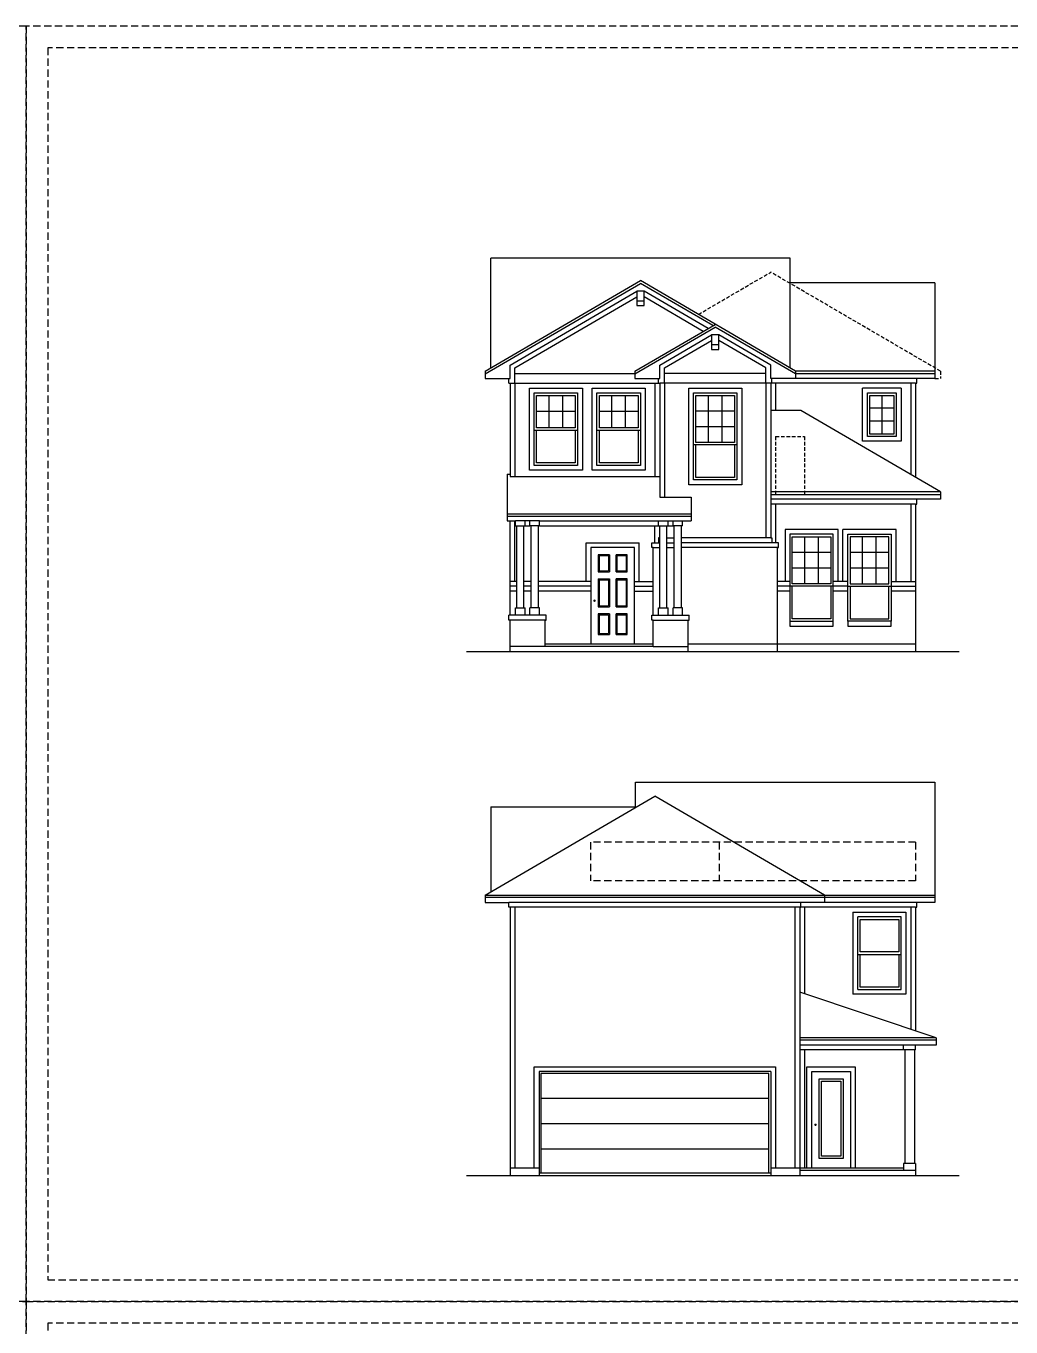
# Model space of a CAD drawing. Header units: inches. Extents: x 1062 to 6528, y -11616 to 5280.
# Drawn here: x 4896 to 5712, y -21 to 1056 of the extents above; entities that cross this region are included whole.
import ezdxf
from ezdxf.enums import TextEntityAlignment as Align

# ---------------------------------------------------------------- set-up
doc = ezdxf.new("R2010")
doc.units = ezdxf.units.IN
doc.header["$LTSCALE"] = 24
doc.header["$MEASUREMENT"] = 0
doc.header["$PDMODE"] = 35
doc.header["$PDSIZE"] = 5
doc.linetypes.add('HIDDEN', pattern=[0.375, 0.25, -0.125])
doc.linetypes.add('HIDDEN2', pattern=[0.1875, 0.125, -0.0625])
doc.layers.get('Defpoints').update_dxf_attribs({"color": 3, "linetype": 'HIDDEN'})
for name, color, linetype in [('A-WALL', 2, 'CONTINUOUS'), ('ELEV', 2, 'CONTINUOUS'), ('TB', 5, 'CONTINUOUS')]:
    doc.layers.add(name, color=color, linetype=linetype)
doc.styles.add('ROMANT', font='times.ttf')

# ---------------------------------------------------------------- blocks, each defined once
blk = doc.blocks.new('TB CAMDEN 11X17')
at = {"layer": 'Defpoints', "color": 5}
blk.add_lwpolyline([(-1632, 0), (0, 0), (0, 1056), (-1632, 1056)], close=True, dxfattribs=at)
at = {"layer": 'Defpoints', "color": 7, "linetype": 'HIDDEN'}
blk.add_lwpolyline([(-1614, 18), (-512, 18), (-512, 1038), (-1614, 1038)], close=True, dxfattribs=at)
at = {"layer": 'TB', "color": 6, "style": 'ROMANT'}
for tag, p in [('S.NAME.1', (-87, 440.4)), ('S.NAME.2', (-69, 440.4)), ('S.NAME.3', (-51, 440.4))]:
    blk.add_attdef(tag, text='', height=12, rotation=90, dxfattribs=at).set_placement(p, align=Align.MIDDLE_CENTER)
for tag, p in [('SCALE', (-72, 113.5)), ('S.NUMBER', (-72, 37.5))]:
    blk.add_attdef(tag, text='', height=8, dxfattribs=at).set_placement(p, align=Align.MIDDLE_CENTER)
blk = doc.blocks.new('PLAN C')
at = {"layer": 'A-WALL', "color": 1}
blk.add_line((241, 199.4), (216, 199.4), dxfattribs=at)
at = {"layer": 'Defpoints', "color": 3, "linetype": 'HIDDEN2'}
for p, q in [((156, 279), (216, 314)), ((356.6, 232), (216, 314)), ((356.6, 232), (356.6, 226)), ((352, 226), (356.6, 226)), ((220, 178), (244, 178)), ((220, 178), (220, 130)), ((244, 178), (244, 130)), ((220, 130), (244, 130))]:
    blk.add_line(p, q, dxfattribs=at)
at = {"layer": 'Defpoints', "color": 9, "linetype": 'HIDDEN2'}
blk.add_point((336, 0), dxfattribs=at)
at = {"layer": 'ELEV'}
for p, q in [((232, 325.7), (-16, 325.7)), ((-16, 234.7), (-16, 325.7)), ((232, 234.7), (232, 325.7)), ((-20.6, 232), (108, 307)), ((236.6, 232), (108, 307)), ((352, 305.2), (232, 305.2)), ((352, 305.2), (352, 226)), ((103.4, 232), (170, 270.8)), ((-20.6, 232), (-20.6, 226)), ((103.4, 232), (103.4, 226)), ((352, 232), (236.6, 232)), ((236.6, 232), (236.6, 226)), ((-20.6, 226), (-1, 226)), ((-1, 222), (-1, 226)), ((-1, 222), (0, 222)), ((0, 222), (0, 144.7)), ((103.4, 226), (123, 226)), ((123, 222), (123, 226)), ((123, 222), (124, 222)), ((124, 222), (124, 127.7)), ((216, 222), (216, 94)), ((217, 222), (216, 222)), ((236.6, 226), (217, 226)), ((217, 222), (217, 226)), ((336, 222), (336, 144)), ((336, 222), (337, 222)), ((352, 226), (337, 226)), ((337, 222), (337, 226)), ((356.6, 132), (241, 199.4)), ((-2.5, 146.7), (-2.5, 108)), ((-2.5, 146.7), (0, 146.7)), ((356.6, 132), (216, 132)), ((356.6, 132), (356.6, 126)), ((150, 127.7), (150, 108)), ((336, 122), (336, 0)), ((336, 122), (337, 122)), ((356.6, 126), (337, 126)), ((337, 122), (337, 126)), ((-2.5, 114), (150, 114)), ((-2.5, 108), (4.5, 108)), ((4.5, 104), (4.5, 108)), ((12.5, 104), (12.5, 108)), ((16.5, 108), (12.5, 108)), ((16.5, 104), (16.5, 108)), ((24.5, 108), (123, 108)), ((24.5, 104), (24.5, 108)), ((123, 104), (123, 108)), ((131, 104), (131, 108)), ((131, 108), (135, 108)), ((135, 104), (135, 108)), ((143, 104), (143, 108)), ((143, 108), (150, 108)), ((4.5, 104), (5.5, 104)), ((5.5, 36), (5.5, 104)), ((11.5, 36), (11.5, 104)), ((11.5, 104), (12.5, 104)), ((17.5, 104), (16.5, 104)), ((17.5, 36), (17.5, 104)), ((23.5, 36), (23.5, 104)), ((24.5, 104), (23.5, 104)), ((123, 104), (124, 104)), ((124, 36), (124, 104)), ((130, 36), (130, 104)), ((130, 104), (131, 104)), ((136, 104), (135, 104)), ((136, 36), (136, 104)), ((143, 104), (142, 104)), ((142, 36), (142, 104)), ((216, 94), (217, 94)), ((217, 94), (217, 90)), ((222.5, 90), (217, 90)), ((222.5, 86), (222.5, 90)), ((221.5, 0), (221.5, 86)), ((221.5, 86), (222.5, 86)), ((4.5, 30), (4.5, 36)), ((4.5, 36), (5.5, 36)), ((11.5, 36), (12.5, 36)), ((12.5, 30), (12.5, 36)), ((16.5, 30), (16.5, 36)), ((17.5, 36), (16.5, 36)), ((24.5, 36), (23.5, 36)), ((24.5, 30), (24.5, 36)), ((123, 30), (123, 36)), ((123, 36), (124, 36)), ((130, 36), (131, 36)), ((131, 30), (131, 36)), ((135, 30), (135, 36)), ((136, 36), (135, 36)), ((143, 36), (142, 36)), ((143, 30), (143, 36)), ((30, 30), (-1, 30)), ((-1, 26), (-1, 30)), ((0, 26), (-1, 26)), ((0, 0), (0, 26)), ((29, 4), (29, 26)), ((29, 26), (30, 26)), ((30, 26), (30, 30)), ((117.5, 30), (148.5, 30)), ((117.5, 26), (117.5, 30)), ((118.5, 26), (117.5, 26)), ((118.5, 4), (118.5, 26)), ((147.5, 0), (147.5, 26)), ((147.5, 26), (148.5, 26)), ((148.5, 26), (148.5, 30)), ((118.5, 4), (29, 4))]:
    blk.add_line(p, q, dxfattribs=at)
at = {"layer": 'ELEV', "color": 4}
for p, q in [((-20.6, 229.7), (108, 304.7)), ((168, 269.7), (108, 304.7)), ((103.4, 229.7), (170, 268.5)), ((236.6, 229.7), (170, 268.5)), ((236.6, 230), (352, 230)), ((22, 212), (54, 212)), ((22, 185), (22, 212)), ((32.3, 185), (32.3, 212)), ((43.7, 185), (43.7, 212)), ((54, 212), (54, 185)), ((74, 212), (106, 212)), ((74, 185), (74, 212)), ((84.3, 185), (84.3, 212)), ((95.7, 185), (95.7, 212)), ((106, 212), (106, 185)), ((154, 212), (186, 212)), ((154, 173), (154, 212)), ((164.3, 173), (164.3, 212)), ((175.7, 173), (175.7, 212)), ((186, 212), (186, 173)), ((298, 212), (318, 212)), ((298, 180), (298, 212)), ((308, 212), (308, 180)), ((318, 212), (318, 180)), ((54, 198.5), (22, 198.5)), ((106, 198.5), (74, 198.5)), ((186, 199), (154, 199)), ((318, 201.3), (298, 201.3)), ((54, 185), (22, 185)), ((106, 185), (74, 185)), ((186, 186), (154, 186)), ((318, 190.7), (298, 190.7)), ((56, 183), (20, 183)), ((22, 156), (22, 183)), ((54, 183), (54, 156)), ((108, 183), (72, 183)), ((74, 156), (74, 183)), ((106, 183), (106, 156)), ((186, 173), (154, 173)), ((318, 180), (298, 180)), ((188, 171), (152, 171)), ((154, 144), (154, 171)), ((186, 171), (186, 144)), ((54, 156), (22, 156)), ((106, 156), (74, 156)), ((186, 144), (154, 144)), ((216, 130), (356.6, 130)), ((-2.5, 112), (150, 112)), ((233.8, 56), (233.8, 95)), ((233.8, 95), (265.8, 95)), ((244.1, 56), (244.1, 95)), ((255.4, 56), (255.4, 95)), ((265.8, 95), (265.8, 56)), ((281.8, 95), (281.8, 56)), ((313.8, 95), (281.8, 95)), ((292.1, 56), (292.1, 95)), ((303.4, 56), (303.4, 95)), ((313.8, 56), (313.8, 95)), ((82.3, 80), (73, 80)), ((73, 80), (73, 66)), ((73.8, 79.3), (81.5, 79.3)), ((73.8, 79.3), (73.8, 66.7)), ((81.5, 79.3), (81.5, 66.7)), ((82.3, 80), (82.3, 66)), ((97, 80), (87.8, 80)), ((87.8, 66), (87.8, 80)), ((88.5, 79.3), (96.3, 79.3)), ((88.5, 79.3), (88.5, 66.7)), ((96.3, 79.3), (96.3, 66.7)), ((97, 66), (97, 80)), ((265.8, 82), (233.8, 82)), ((313.8, 82), (281.8, 82)), ((73, 66), (82.3, 66)), ((73.8, 66.7), (81.5, 66.7)), ((87.8, 66), (97, 66)), ((88.5, 66.7), (96.3, 66.7)), ((265.8, 69), (233.8, 69)), ((313.8, 69), (281.8, 69)), ((73, 60), (82.3, 60)), ((73, 60), (73, 37)), ((73.8, 59.2), (81.5, 59.2)), ((73.8, 59.2), (73.8, 37.8)), ((81.5, 59.2), (81.5, 37.8)), ((82.3, 60), (82.3, 37)), ((97, 60), (87.8, 60)), ((87.8, 37), (87.8, 60)), ((88.5, 59.2), (96.3, 59.2)), ((88.5, 59.2), (88.5, 37.8)), ((96.3, 59.2), (96.3, 37.8)), ((97, 37), (97, 60)), ((267.8, 54), (231.8, 54)), ((265.8, 56), (233.8, 56)), ((233.8, 27), (233.8, 54)), ((265.8, 54), (265.8, 27)), ((279.8, 54), (315.8, 54)), ((281.8, 56), (313.8, 56)), ((281.8, 54), (281.8, 27)), ((313.8, 27), (313.8, 54)), ((73, 37), (82.3, 37)), ((73.8, 37.8), (81.5, 37.8)), ((87.8, 37), (97, 37)), ((88.5, 37.8), (96.3, 37.8)), ((73, 31), (73, 14)), ((82.3, 31), (73, 31)), ((73.8, 30.3), (81.5, 30.3)), ((73.8, 30.3), (73.8, 14.8)), ((81.5, 30.3), (81.5, 14.8)), ((82.3, 31), (82.3, 14)), ((87.8, 14), (87.8, 31)), ((97, 31), (87.8, 31)), ((88.5, 30.3), (96.3, 30.3)), ((88.5, 30.3), (88.5, 14.8)), ((96.3, 30.3), (96.3, 14.8)), ((97, 14), (97, 31)), ((265.8, 27), (233.8, 27)), ((281.8, 27), (313.8, 27)), ((73, 14), (82.3, 14)), ((73.8, 14.8), (81.5, 14.8)), ((87.8, 14), (97, 14)), ((88.5, 14.8), (96.3, 14.8)), ((118.5, 6), (29, 6))]:
    blk.add_line(p, q, dxfattribs=at)
at = {"layer": 'ELEV', "color": 1}
for p, q in [((0, 237), (105, 298.3)), ((111, 298.3), (105, 298.3)), ((105, 298.3), (105, 286.3)), ((164, 267.4), (111, 298.3)), ((111, 286.3), (111, 298.3)), ((105, 290.3), (111, 290.3)), ((105, 286.3), (111, 286.3)), ((124, 237), (167, 262.1)), ((173, 262.1), (167, 262.1)), ((167, 262.1), (167, 250.1)), ((216, 237), (173, 262.1)), ((173, 250.1), (173, 262.1)), ((167, 254.1), (173, 254.1)), ((167, 250.1), (173, 250.1)), ((0, 226), (0, 237)), ((124, 226), (124, 237)), ((216, 226), (216, 237)), ((-1, 226), (0, 226)), ((123, 226), (124, 226)), ((217, 226), (216, 226)), ((337, 226), (236.6, 226)), ((20, 214), (56, 214)), ((20, 154), (20, 214)), ((56, 214), (56, 154)), ((72, 214), (108, 214)), ((72, 154), (72, 214)), ((108, 214), (108, 154)), ((152, 214), (188, 214)), ((152, 142), (152, 214)), ((188, 214), (188, 142)), ((296, 214), (320, 214)), ((296, 178), (296, 214)), ((320, 214), (320, 178)), ((320, 178), (296, 178)), ((56, 154), (20, 154)), ((108, 154), (72, 154)), ((0, 144.7), (124, 144.7)), ((188, 142), (152, 142)), ((124, 127.7), (150, 127.7)), ((337, 126), (216, 126)), ((0, 30), (0, 108)), ((12.5, 108), (4.5, 108)), ((24.5, 108), (16.5, 108)), ((123, 108), (131, 108)), ((135, 108), (143, 108)), ((12.5, 104), (16.5, 104)), ((24.5, 104), (123, 104)), ((131, 104), (135, 104)), ((267.8, 97), (231.8, 97)), ((231.8, 97), (231.8, 25)), ((267.8, 25), (267.8, 97)), ((279.8, 97), (315.8, 97)), ((279.8, 25), (279.8, 97)), ((315.8, 97), (315.8, 25)), ((117.5, 90), (124, 90)), ((117.5, 86), (117.5, 90)), ((124, 94), (123, 94)), ((123, 94), (123, 90)), ((130, 90), (136, 90)), ((217, 90), (142, 90)), ((103, 86), (67, 86)), ((67, 86), (67, 6)), ((103, 6), (103, 86)), ((118.5, 86), (117.5, 86)), ((118.5, 30), (118.5, 86)), ((5.5, 54), (0, 54)), ((17.5, 54), (11.5, 54)), ((67, 54), (23.5, 54)), ((103, 54), (118.5, 54)), ((231.8, 54), (221.5, 54)), ((279.8, 54), (267.8, 54)), ((315.8, 54), (336, 54)), ((231.8, 25), (267.8, 25)), ((315.8, 25), (279.8, 25))]:
    blk.add_line(p, q, dxfattribs=at)
at = {"layer": 'ELEV', "color": 6}
for p, q in [((4, 234.8), (105, 293.7)), ((160.1, 265), (111, 293.7)), ((128, 234.8), (167, 257.5)), ((212, 234.8), (173, 257.5)), ((4, 222), (4, 234.8)), ((4, 230), (103.4, 230)), ((128, 222), (128, 234.8)), ((212, 230), (128, 230)), ((212, 222), (212, 234.8)), ((0, 222), (123, 222)), ((4, 222), (4, 144.7)), ((16, 150), (16, 218)), ((16, 218), (60, 218)), ((60, 218), (60, 150)), ((68, 218), (112, 218)), ((68, 150), (68, 218)), ((112, 218), (112, 150)), ((120, 222), (120, 144.7)), ((216, 222), (124, 222)), ((128, 222), (128, 127.7)), ((148, 138), (148, 218)), ((148, 218), (192, 218)), ((192, 218), (192, 138)), ((212, 222), (212, 94)), ((336, 222), (217, 222)), ((220, 222), (220, 199.4)), ((324, 218), (292, 218)), ((292, 174), (292, 218)), ((324, 218), (324, 174)), ((332, 222), (332, 146.3)), ((324, 174), (292, 174)), ((60, 150), (16, 150)), ((112, 150), (68, 150)), ((192, 138), (148, 138)), ((336, 122), (216, 122)), ((220, 122), (220, 90)), ((332, 122), (332, 58)), ((4, 58), (4, 108)), ((5.5, 104), (11.5, 104)), ((23.5, 104), (17.5, 104)), ((120, 90), (120, 104)), ((124, 104), (130, 104)), ((142, 104), (136, 104)), ((271.8, 58), (271.8, 101)), ((275.8, 58), (275.8, 101)), ((319.8, 58), (319.8, 101)), ((63, 58), (63, 90)), ((63, 90), (107, 90)), ((107, 58), (107, 90)), ((130, 94), (136, 94)), ((216, 94), (142, 94)), ((118.5, 86), (124, 86)), ((130, 86), (136, 86)), ((221.5, 86), (142, 86)), ((5.5, 58), (0, 58)), ((17.5, 58), (11.5, 58)), ((67, 58), (23.5, 58)), ((103, 58), (118.5, 58)), ((231.8, 58), (221.5, 58)), ((279.8, 58), (267.8, 58)), ((315.8, 58), (336, 58)), ((5.5, 50), (0, 50)), ((17.5, 50), (11.5, 50)), ((67, 50), (23.5, 50)), ((103, 50), (118.5, 50)), ((231.8, 50), (221.5, 50)), ((279.8, 50), (267.8, 50)), ((267.8, 49), (267.8, 49)), ((336, 50), (315.8, 50)), ((5.5, 36), (11.5, 36)), ((23.5, 36), (17.5, 36)), ((124, 36), (130, 36)), ((142, 36), (136, 36)), ((29, 26), (0, 26)), ((118.5, 26), (147.5, 26)), ((231.8, 25), (231.8, 21)), ((267.8, 21), (267.8, 25)), ((279.8, 25), (279.8, 21)), ((315.8, 21), (315.8, 25)), ((231.8, 21), (267.8, 21)), ((279.8, 21), (315.8, 21)), ((29, 4), (0, 4)), ((118.5, 4), (147.5, 4)), ((336, 6), (147.5, 6))]:
    blk.add_line(p, q, dxfattribs=at)
at = {"layer": 'ELEV', "color": 3}
blk.add_line((-36, 0), (372, 0), dxfattribs=at)
at = {"layer": 'ELEV', "color": 6}
for points in [[(271.8, 101), (227.8, 101), (227.8, 58)], [(319.8, 101), (275.8, 101)]]:
    blk.add_lwpolyline(points, dxfattribs=at)
at = {"layer": 'ELEV', "color": 4, "const_width": 1}
blk.add_lwpolyline([(70.5, 42, 1), (69.5, 42, 1)], format="xyb", close=True, dxfattribs=at)

msp = doc.modelspace()

# ---------------------------------------------------------------- linework, layer by layer
at = {"layer": 'A-WALL'}
msp.add_line((5649, 330.34305), (5634, 330.34305), dxfattribs=at)
at = {"layer": 'Defpoints'}
for p, q in [((5363.76495, 380.34305), (5363.76495, 348.34305)), ((5633, 380.34305), (5363.76495, 380.34305)), ((5470.23505, 380.34305), (5470.23505, 348.34305)), ((5633, 380.34305), (5633, 348.34305)), ((5633, 348.34305), (5363.76495, 348.34305))]:
    msp.add_line(p, q, dxfattribs=at)
at = {"layer": 'Defpoints', "color": 9, "linetype": 'HIDDEN2'}
msp.add_point((5633, 104.34305), dxfattribs=at)
at = {"layer": 'ELEV'}
for p, q in [((5401, 430.00971), (5649, 430.00971)), ((5401, 409.58784), (5401, 430.00971)), ((5649, 430.00971), (5649, 330.34305)), ((5276.42857, 336.34305), (5417, 418.34305)), ((5281, 409.58784), (5281, 339.00971)), ((5281, 409.58784), (5401, 409.58784)), ((5557.57143, 336.34305), (5417, 418.34305)), ((5276.42857, 336.34305), (5649, 336.34305)), ((5276.42857, 336.34305), (5276.42857, 330.34305)), ((5557.57143, 336.34305), (5557.57143, 330.34305)), ((5276.42857, 330.34305), (5296, 330.34305)), ((5296, 326.34305), (5296, 330.34305)), ((5297, 326.34305), (5296, 326.34305)), ((5297, 326.34305), (5297, 104.34305)), ((5537, 326.34305), (5537, 104.34305)), ((5537, 326.34305), (5538, 326.34305)), ((5557.57143, 330.34305), (5538, 330.34305)), ((5538, 326.34305), (5538, 330.34305)), ((5633, 326.34305), (5633, 224.00971)), ((5633, 326.34305), (5634, 326.34305)), ((5634, 326.34305), (5634, 330.34305)), ((5650, 218.34305), (5537, 256.00971)), ((5650, 218.34305), (5537, 218.34305)), ((5650, 218.34305), (5650, 212.34305)), ((5623, 212.34305), (5537, 212.34305)), ((5623, 208.34305), (5623, 212.34305)), ((5624, 208.34305), (5623, 208.34305)), ((5624, 208.34305), (5624, 114.34305)), ((5632, 208.34305), (5632, 114.34305)), ((5633, 208.34305), (5632, 208.34305)), ((5650, 212.34305), (5633, 212.34305)), ((5633, 208.34305), (5633, 212.34305)), ((5633, 108.34305), (5537, 108.34305)), ((5623, 114.34305), (5623, 108.34305)), ((5624, 114.34305), (5623, 114.34305)), ((5633, 114.34305), (5632, 114.34305)), ((5633, 114.34305), (5633, 104.34305))]:
    msp.add_line(p, q, dxfattribs=at)
at = {"layer": 'ELEV', "color": 4}
for p, q in [((5649, 334.34305), (5276.42857, 334.34305)), ((5587, 289.34305), (5587, 316.34305)), ((5587, 316.34305), (5619, 316.34305)), ((5619, 316.34305), (5619, 289.34305)), ((5585, 287.34305), (5621, 287.34305)), ((5619, 289.34305), (5587, 289.34305)), ((5587, 260.34305), (5587, 287.34305)), ((5619, 287.34305), (5619, 260.34305)), ((5619, 260.34305), (5587, 260.34305)), ((5650, 216.34305), (5537, 216.34305)), ((5322.5, 188.84305), (5322.5, 106.34305)), ((5511.5, 188.84305), (5322.5, 188.84305)), ((5511.5, 106.34305), (5511.5, 188.84305)), ((5555, 182.34305), (5571, 182.34305)), ((5555, 120.34305), (5555, 182.34305)), ((5571, 182.34305), (5571, 120.34305)), ((5511.5, 167.96805), (5322.5, 167.96805)), ((5511.5, 147.09305), (5322.5, 147.09305)), ((5511.5, 126.21805), (5322.5, 126.21805)), ((5571, 120.34305), (5555, 120.34305)), ((5623, 110.34305), (5537, 110.34305))]:
    msp.add_line(p, q, dxfattribs=at)
at = {"layer": 'ELEV', "color": 1}
for p, q in [((5538, 330.34305), (5296, 330.34305)), ((5634, 330.34305), (5557.57143, 330.34305)), ((5585, 258.34305), (5585, 318.34305)), ((5621, 318.34305), (5585, 318.34305)), ((5621, 258.34305), (5621, 318.34305)), ((5585, 258.34305), (5621, 258.34305)), ((5623, 208.34305), (5537, 208.34305)), ((5633, 212.34305), (5623, 212.34305)), ((5321, 190.34305), (5321, 104.34305)), ((5513, 190.34305), (5321, 190.34305)), ((5513, 190.34305), (5513, 104.34305)), ((5547, 110.34305), (5547, 190.34305)), ((5547, 190.34305), (5579, 190.34305)), ((5553, 118.34305), (5553, 184.34305)), ((5553, 184.34305), (5573, 184.34305)), ((5573, 184.34305), (5573, 118.34305)), ((5579, 190.34305), (5579, 110.34305)), ((5573, 118.34305), (5553, 118.34305))]:
    msp.add_line(p, q, dxfattribs=at)
at = {"layer": 'ELEV', "color": 6}
for p, q in [((5537, 326.34305), (5297, 326.34305)), ((5301, 326.34305), (5301, 110.34305)), ((5533, 326.34305), (5533, 110.34305)), ((5633, 326.34305), (5538, 326.34305)), ((5541, 326.34305), (5541, 254.67638)), ((5629, 326.34305), (5629, 225.34305)), ((5581, 322.34305), (5625, 322.34305)), ((5581, 322.34305), (5581, 254.34305)), ((5625, 322.34305), (5625, 254.34305)), ((5625, 254.34305), (5581, 254.34305)), ((5541, 208.34305), (5541, 110.34305)), ((5632, 208.34305), (5624, 208.34305)), ((5317, 110.34305), (5317, 194.34305)), ((5317, 194.34305), (5517, 194.34305)), ((5517, 194.34305), (5517, 110.34305)), ((5543, 194.34305), (5583, 194.34305)), ((5543, 110.34305), (5543, 194.34305)), ((5583, 194.34305), (5583, 110.34305)), ((5321, 110.34305), (5297, 110.34305)), ((5537, 110.34305), (5513, 110.34305)), ((5632, 114.34305), (5624, 114.34305)), ((5513, 106.34305), (5321, 106.34305))]:
    msp.add_line(p, q, dxfattribs=at)
at = {"layer": 'ELEV', "color": 3}
msp.add_line((5261, 104.34305), (5669, 104.34305), dxfattribs=at)
at = {"layer": 'ELEV', "color": 4}
msp.add_lwpolyline([(5549.5, 146.34305, 1, 1, -1), (5550.5, 146.34305, 1, 1, -1)], format="xyseb", close=True, dxfattribs=at)

# ---------------------------------------------------------------- block references
at = {"layer": 'ELEV'}
msp.add_blockref('PLAN C', (5297, 538.21105), dxfattribs=at)
at = {"layer": 'TB'}
for p in [(4896, 0), (6528, 0), (4896, -1056), (6528, -1056)]:
    msp.add_blockref('TB CAMDEN 11X17', p, dxfattribs=at)

doc.saveas('drawing.dxf')
